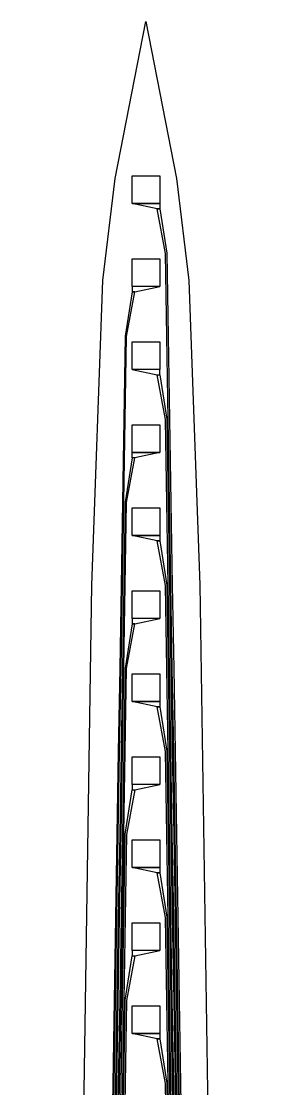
# Model space of a CAD drawing. Header units: inches. Extents: x 106592 to 209533, y 57057 to 74911.
# Drawn here: x 205738.1 to 205828.1, y 74525.6 to 74911.4 of the extents above; entities that cross this region are included whole.
import ezdxf

# ---------------------------------------------------------------- set-up
doc = ezdxf.new("R2010")
doc.units = ezdxf.units.IN
doc.header["$MEASUREMENT"] = 0
for name, color, linetype in [('metal', 221, 'Continuous'), ('nitride window', 40, 'Continuous'), ('profile', 140, 'Continuous')]:
    doc.layers.add(name, color=color, linetype=linetype)

msp = doc.modelspace()

# ---------------------------------------------------------------- linework, layer by layer
at = {"layer": 'metal'}
for points in [[(205778.12, 74855.6), (205788.12, 74855.6), (205788.12, 74845.6), (205778.12, 74845.6)], [(205788.12, 74843.6), (205787.12, 74843.6), (205778.12, 74845.6), (205788.12, 74845.6)], [(205778.12, 74825.6), (205788.12, 74825.6), (205788.12, 74815.6), (205778.12, 74815.6)], [(205778.12, 74813.6), (205779.12, 74813.6), (205788.12, 74815.6), (205778.12, 74815.6)], [(205778.12, 74795.6), (205788.12, 74795.6), (205788.12, 74785.6), (205778.12, 74785.6)], [(205778.12, 74785.6), (205787.12, 74783.6), (205788.12, 74783.6), (205788.12, 74785.6)], [(205778.12, 74765.6), (205788.12, 74765.6), (205788.12, 74755.6), (205778.12, 74755.6)], [(205788.12, 74755.6), (205779.12, 74753.6), (205778.12, 74753.6), (205778.12, 74755.6)], [(205778.12, 74735.6), (205788.12, 74735.6), (205788.12, 74725.6), (205778.12, 74725.6)], [(205788.12, 74723.6), (205787.12, 74723.6), (205778.12, 74725.6), (205788.12, 74725.6)], [(205778.12, 74705.6), (205788.12, 74705.6), (205788.12, 74695.6), (205778.12, 74695.6)], [(205778.12, 74693.6), (205779.12, 74693.6), (205788.12, 74695.6), (205778.12, 74695.6)], [(205778.12, 74675.6), (205788.12, 74675.6), (205788.12, 74665.6), (205778.12, 74665.6)], [(205788.12, 74663.6), (205787.12, 74663.6), (205778.12, 74665.6), (205788.12, 74665.6)], [(205778.12, 74645.6), (205788.12, 74645.6), (205788.12, 74635.6), (205778.12, 74635.6)], [(205778.12, 74633.6), (205779.12, 74633.6), (205788.12, 74635.6), (205778.12, 74635.6)], [(205778.12, 74615.6), (205788.12, 74615.6), (205788.12, 74605.6), (205778.12, 74605.6)], [(205788.12, 74603.6), (205787.12, 74603.6), (205778.12, 74605.6), (205788.12, 74605.6)], [(205778.12, 74585.6), (205788.12, 74585.6), (205788.12, 74575.6), (205778.12, 74575.6)], [(205778.12, 74573.6), (205779.12, 74573.6), (205788.12, 74575.6), (205778.12, 74575.6)], [(205778.12, 74555.6), (205788.12, 74555.6), (205788.12, 74545.6), (205778.12, 74545.6)], [(205788.12, 74543.6), (205787.12, 74543.6), (205778.12, 74545.6), (205788.12, 74545.6)]]:
    msp.add_lwpolyline(points, close=True, dxfattribs=at)
for points in [[(205795.62, 74497.53), (205795.12, 74527.6), (205794.62, 74557.53), (205794.12, 74587.6), (205793.62, 74617.53), (205793.12, 74647.6), (205792.62, 74677.53), (205792.12, 74707.6), (205791.62, 74737.53), (205791.12, 74767.6), (205790.62, 74797.53), (205790.12, 74827.53), (205787.12, 74843.6), (205788.12, 74843.6), (205790.62, 74827.6), (205791.12, 74797.53), (205791.62, 74767.61), (205792.12, 74737.54), (205792.62, 74707.61), (205793.12, 74677.54), (205793.62, 74647.61), (205794.12, 74617.54), (205794.62, 74587.61), (205795.12, 74557.54), (205795.62, 74527.61), (205796.12, 74497.54)], [(205771.13, 74497.6), (205771.62, 74527.53), (205772.13, 74557.6), (205772.62, 74587.52), (205773.13, 74617.6), (205773.62, 74647.53), (205774.13, 74677.6), (205774.62, 74707.53), (205775.13, 74737.6), (205775.62, 74767.53), (205776.12, 74797.53), (205779.12, 74813.6), (205778.12, 74813.6), (205775.63, 74797.6), (205775.12, 74767.53), (205774.63, 74737.61), (205774.12, 74707.54), (205773.63, 74677.61), (205773.12, 74647.54), (205772.63, 74617.61), (205772.12, 74587.53), (205771.63, 74557.61), (205771.12, 74527.54), (205770.63, 74497.61)], [(205794.62, 74497.53), (205794.12, 74527.6), (205793.62, 74557.53), (205793.12, 74587.6), (205792.62, 74617.53), (205792.12, 74647.6), (205791.62, 74677.53), (205791.12, 74707.6), (205790.62, 74737.53), (205790.12, 74767.53), (205787.12, 74783.6), (205788.12, 74783.6), (205790.62, 74767.6), (205791.12, 74737.53), (205791.62, 74707.61), (205792.12, 74677.54), (205792.62, 74647.61), (205793.12, 74617.54), (205793.62, 74587.61), (205794.12, 74557.54), (205794.62, 74527.61), (205795.12, 74497.54)], [(205772.13, 74497.6), (205772.62, 74527.53), (205773.13, 74557.6), (205773.62, 74587.52), (205774.13, 74617.6), (205774.62, 74647.53), (205775.13, 74677.6), (205775.62, 74707.53), (205776.12, 74737.53), (205779.12, 74753.6), (205778.12, 74753.6), (205775.63, 74737.6), (205775.12, 74707.53), (205774.63, 74677.61), (205774.12, 74647.54), (205773.63, 74617.61), (205773.12, 74587.53), (205772.63, 74557.61), (205772.12, 74527.54), (205771.63, 74497.61)], [(205793.62, 74497.53), (205793.12, 74527.6), (205792.62, 74557.53), (205792.12, 74587.6), (205791.62, 74617.53), (205791.12, 74647.6), (205790.62, 74677.53), (205790.12, 74707.53), (205787.12, 74723.6), (205788.12, 74723.6), (205790.62, 74707.6), (205791.12, 74677.53), (205791.12, 74677.54), (205791.62, 74647.61), (205792.12, 74617.54), (205792.62, 74587.61), (205793.12, 74557.54), (205793.62, 74527.61), (205794.12, 74497.54)], [(205773.13, 74497.6), (205773.62, 74527.53), (205774.13, 74557.6), (205774.62, 74587.52), (205774.62, 74587.52), (205775.13, 74617.6), (205775.62, 74647.53), (205776.12, 74677.53), (205779.12, 74693.6), (205778.12, 74693.6), (205775.63, 74677.6), (205775.12, 74647.54), (205774.63, 74617.61), (205774.12, 74587.53), (205773.63, 74557.61), (205773.12, 74527.54), (205772.63, 74497.61)], [(205792.62, 74497.53), (205792.12, 74527.6), (205791.62, 74557.53), (205791.12, 74587.6), (205790.62, 74617.53), (205790.12, 74647.53), (205787.12, 74663.6), (205788.12, 74663.6), (205790.62, 74647.6), (205791.12, 74617.53), (205791.12, 74617.54), (205791.62, 74587.61), (205792.12, 74557.54), (205792.62, 74527.61), (205793.12, 74497.54)], [(205773.63, 74497.61), (205774.12, 74527.54), (205774.63, 74557.61), (205775.12, 74587.53), (205775.63, 74617.6), (205778.12, 74633.6), (205779.12, 74633.6), (205776.12, 74617.53), (205775.62, 74587.53), (205775.62, 74587.52), (205775.13, 74557.6), (205774.62, 74527.53), (205774.13, 74497.6)], [(205791.62, 74497.53), (205791.12, 74527.6), (205790.62, 74557.53), (205790.12, 74587.53), (205787.12, 74603.6), (205788.12, 74603.6), (205790.62, 74587.6), (205791.12, 74557.53), (205791.12, 74557.54), (205791.62, 74527.61), (205792.12, 74497.54)], [(205774.63, 74497.61), (205775.12, 74527.54), (205775.12, 74527.53), (205775.63, 74557.6), (205778.12, 74573.6), (205779.12, 74573.6), (205776.12, 74557.53), (205775.62, 74527.53), (205775.13, 74497.6)], [(205790.62, 74497.53), (205790.12, 74527.53), (205787.12, 74543.6), (205788.12, 74543.6), (205790.62, 74527.6), (205791.12, 74497.53)]]:
    msp.add_lwpolyline(points, dxfattribs=at)
at = {"layer": 'nitride window'}
for points in [[(205778.12, 74855.6), (205788.12, 74855.6), (205788.12, 74845.6), (205778.12, 74845.6)], [(205778.12, 74825.6), (205788.12, 74825.6), (205788.12, 74815.6), (205778.12, 74815.6)], [(205778.12, 74795.6), (205788.12, 74795.6), (205788.12, 74785.6), (205778.12, 74785.6)], [(205778.12, 74765.6), (205788.12, 74765.6), (205788.12, 74755.6), (205778.12, 74755.6)], [(205778.12, 74735.6), (205788.12, 74735.6), (205788.12, 74725.6), (205778.12, 74725.6)], [(205778.12, 74705.6), (205788.12, 74705.6), (205788.12, 74695.6), (205778.12, 74695.6)], [(205778.12, 74675.6), (205788.12, 74675.6), (205788.12, 74665.6), (205778.12, 74665.6)], [(205778.12, 74645.6), (205788.12, 74645.6), (205788.12, 74635.6), (205778.12, 74635.6)], [(205778.12, 74615.6), (205788.12, 74615.6), (205788.12, 74605.6), (205778.12, 74605.6)], [(205778.12, 74585.6), (205788.12, 74585.6), (205788.12, 74575.6), (205778.12, 74575.6)], [(205778.12, 74555.6), (205788.12, 74555.6), (205788.12, 74545.6), (205778.12, 74545.6)]]:
    msp.add_lwpolyline(points, close=True, dxfattribs=at)
at = {"layer": 'profile'}
msp.add_lwpolyline([(205738.13, 68411.39), (205738.13, 72921.22), (205740.63, 73177.68), (205763.59, 74707.6), (205767.59, 74817.67), (205772.05, 74854.6), (205783.09, 74911.39), (205794.13, 74854.6), (205798.62, 74817.67), (205802.62, 74707.68), (205825.62, 73177.6), (205828.13, 72921.22), (205828.13, 68431.38)], dxfattribs=at)

doc.saveas('drawing.dxf')
